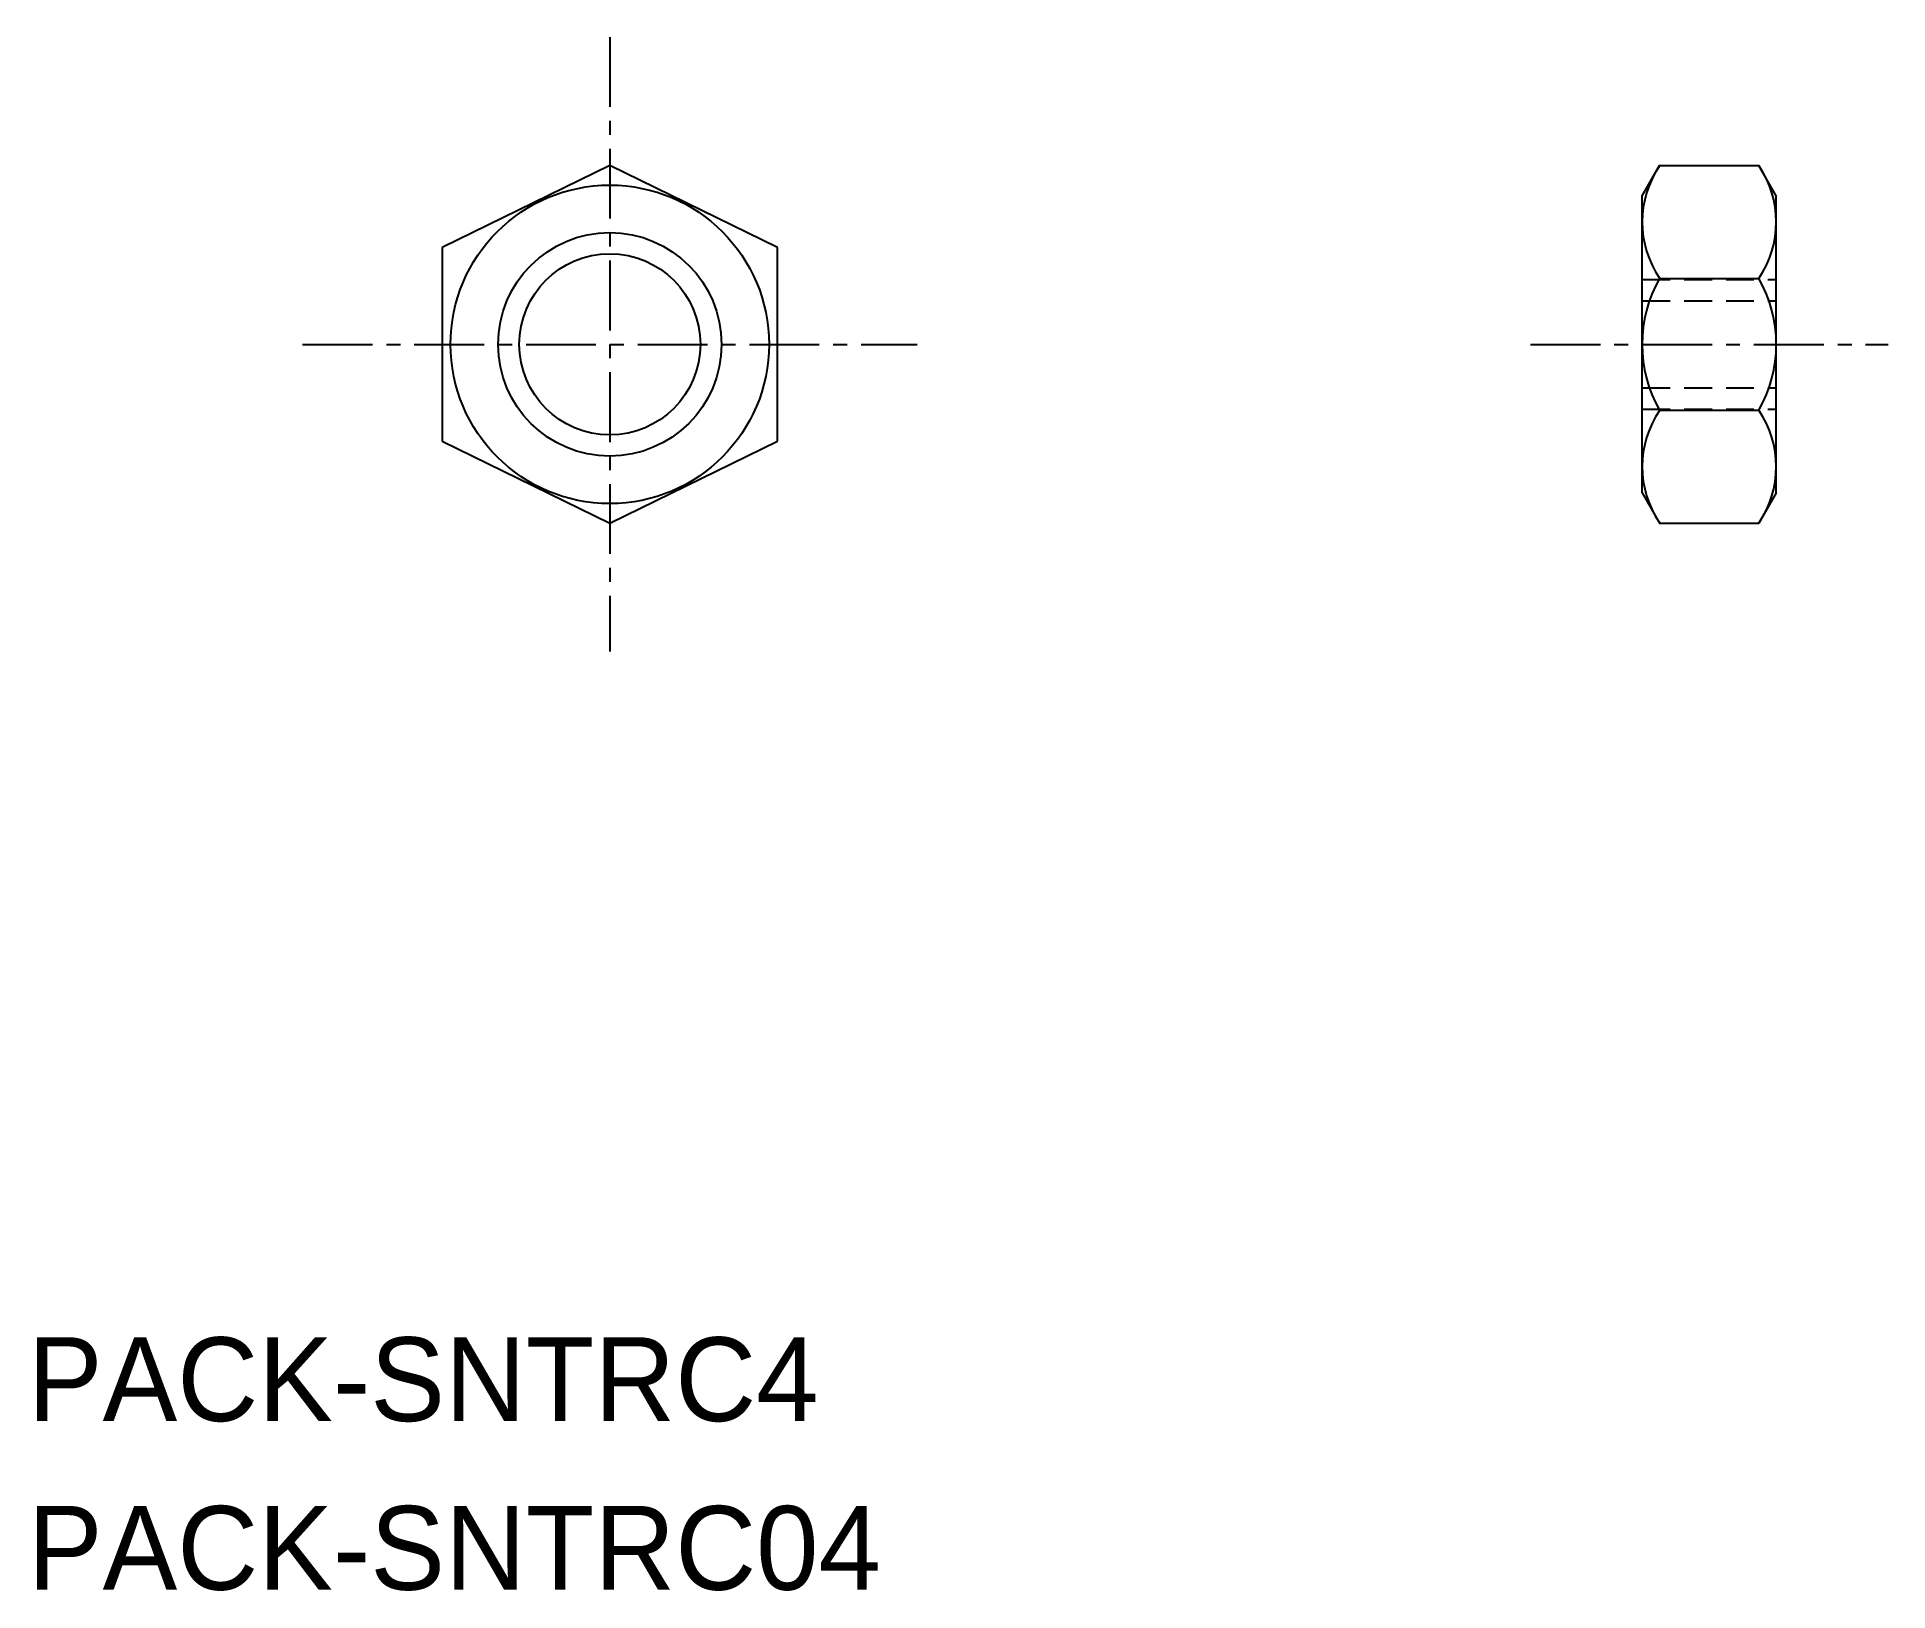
# Model space of a CAD drawing. Extents: x 2.2 to 35.3, y -13.8 to 14.
import ezdxf

# ---------------------------------------------------------------- set-up
doc = ezdxf.new("R2010")
doc.units = 0
doc.linetypes.add('CENTER', pattern=[2, 1.25, -0.25, 0.25, -0.25])
doc.linetypes.add('DASHED', pattern=[0.75, 0.5, -0.25])
doc.layers.get('0').update_dxf_attribs({"linetype": 'CONTINUOUS'})
doc.layers.add('CENTER', color=1, linetype='CENTER')

msp = doc.modelspace()

# ---------------------------------------------------------------- linework, layer by layer
at = {"color": 7, "linetype": 'CONTINUOUS'}
for p, q in [((12.419, 11.679), (9.419, 10.212)), ((15.419, 10.212), (12.419, 11.679)), ((30.902, 11.138), (31.214, 11.679)), ((31.214, 11.679), (32.989, 11.679)), ((33.302, 11.138), (32.989, 11.679)), ((30.902, 5.821), (30.902, 11.138)), ((33.302, 5.821), (33.302, 11.138)), ((9.419, 10.212), (9.419, 6.747)), ((15.419, 6.747), (15.419, 10.212)), ((31.214, 9.659), (32.989, 9.659)), ((31.214, 7.3), (32.989, 7.3)), ((31.658, 7.3), (31.658, 7.3)), ((32.102, 7.3), (32.102, 7.3)), ((9.419, 6.747), (12.419, 5.279)), ((12.419, 5.279), (15.419, 6.747)), ((30.902, 5.821), (31.214, 5.279)), ((33.302, 5.821), (32.989, 5.279)), ((31.214, 5.279), (32.989, 5.279))]:
    msp.add_line(p, q, dxfattribs=at)
at = {"color": 3, "linetype": 'DASHED'}
for p, q in [((30.902, 9.638), (33.302, 9.638)), ((30.902, 9.259), (33.302, 9.259)), ((30.902, 7.7), (33.302, 7.7)), ((30.902, 7.321), (33.302, 7.321))]:
    msp.add_line(p, q, dxfattribs=at)
at = {"color": 7, "linetype": 'CONTINUOUS'}
for radius in [2.85, 1.621]:
    msp.add_circle((12.419, 8.479), radius, dxfattribs=at)
at = {"color": 3, "linetype": 'CONTINUOUS'}
msp.add_circle((12.419, 8.479), 2, dxfattribs=at)
at = {"color": 7, "linetype": 'CONTINUOUS'}
for centre, radius, start, end in [((32.691, 10.669), 1.789, 145.6157, 214.3843), ((31.512, 10.669), 1.789, 325.6157, 34.3843), ((33.282, 8.479), 2.381, 150.3064, 209.6936), ((30.921, 8.479), 2.381, 330.3064, 29.6936), ((32.691, 6.29), 1.789, 145.6157, 214.3843), ((31.512, 6.29), 1.789, 325.6157, 34.3843)]:
    msp.add_arc(centre, radius, start, end, dxfattribs=at)
at = {"layer": 'CENTER', "color": 1, "linetype": 'CENTER'}
for p, q in [((12.419, 13.979), (12.419, 2.979)), ((6.919, 8.479), (17.919, 8.479)), ((28.902, 8.479), (35.302, 8.479))]:
    msp.add_line(p, q, dxfattribs=at)

# ---------------------------------------------------------------- texts
at = {"color": 7, "linetype": 'CONTINUOUS'}
for s, p in [('PACK-SNTRC4', (2, -10.793)), ('PACK-SNTRC04', (2, -13.812))]:
    msp.add_text(s, height=1.5, dxfattribs=at).set_placement(p)

doc.saveas('drawing.dxf')
